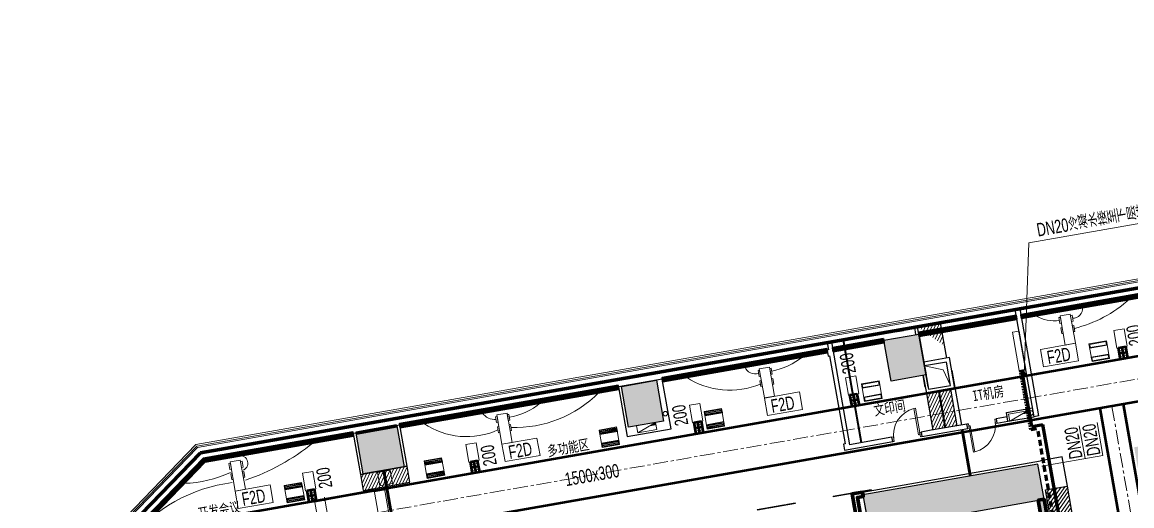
# Model space of a CAD drawing. Extents: x 268762 to 375185, y -23962 to 35476.
# Drawn here: x 275516 to 312995, y 14606 to 30930 of the extents above; entities that cross this region are included whole.
import ezdxf
from ezdxf.enums import TextEntityAlignment as Align

# ---------------------------------------------------------------- set-up
doc = ezdxf.new("R2010")
doc.units = 0
doc.header["$LTSCALE"] = 400
doc.header["$MEASUREMENT"] = 0
for name, pattern in [('A05-307S$0$IMPORT-PP_07_HIDDEN', [14.2875, 9.525, -4.7625]), ('CENTER', [2, 1.25, -0.25, 0.25, -0.25]), ('DASH', [0.35, 0.25, -0.1]), ('DASHED', [0.75, 0.5, -0.25])]:
    doc.linetypes.add(name, pattern=pattern)
doc.layers.get('0').update_dxf_attribs({"color": 8})
for name, color, linetype, lineweight in [('A05-307S$0$BP_07__消火栓标注', 8, 'Continuous', 9), ('A05-307S$0$BP_07_A-PATT-WALL', 8, 'Continuous', 13), ('A05-307S$0$BP_07_A-STRU-COLS', 8, 'Continuous', 25), ('A05-307S$0$BP_07_A-WALL-FULL', 8, 'Continuous', 70), ('A05-307S$0$BP_07_BP-01$0$A-GLAZ-FULL', 8, 'Continuous', 13), ('A05-307S$0$FF_07_A-1', 8, 'Continuous', 13), ('A05-307S$0$FF_07_A-HVAC-FIXT', 8, 'Continuous', 35), ('A05-307S$0$PP_07_A-ANNO-RMNA-CH', 8, 'Continuous', 13), ('A05-307S$0$PP_07_A-DOOR', 8, 'Continuous', 13), ('A05-307S$0$PP_07_A-EQPM', 8, 'Continuous', 9), ('A05-307S$0$PP_07_A-EQPM-KTCH', 8, 'Continuous', 13), ('A05-307S$0$PP_07_A-FURN-WKSF', 8, 'Continuous', 25), ('A05-307S$0$PP_07_A-MLWK-OVHD', 8, 'A05-307S$0$IMPORT-PP_07_HIDDEN', 35), ('A05-307S$0$PP_07_A-MLWK-SURF', 8, 'Continuous', 25), ('A05-307S$0$PP_07_A-PATT-MLWK', 8, 'Continuous', 13), ('A05-307S$0$PP_07_A-WALL-BLCK', 8, 'Continuous', 25), ('A05-307S$0$PP_07_A-WALL-FULL', 8, 'Continuous', 70), ('A05-307S$0$PP_07_PP_13$1$A-WALL-FULL', 8, 'Continuous', 70), ('暖通-新风-标注', 3, 'Continuous', 20), ('暖通-空调-冷凝水管', 6, 'Continuous', 50), ('暖通-空调-冷水供水管', 4, 'Continuous', 60), ('暖通-空调-冷水回水管', 4, 'DASHED', 60), ('暖通-空调-设备', 150, 'Continuous', 20), ('暖通-送风-2D边线', 2, 'Continuous', 50), ('暖通-送风-圆风管中线', 5, 'CENTER', 50), ('暖通-送风-方风管中线', 8, 'CENTER', 15), ('暖通-送风-标注', 3, 'Continuous', 20), ('暖通-送风-法兰', 3, 'Continuous', 20), ('暖通-送风-阀门', 3, 'Continuous', 20)]:
    doc.layers.add(name, color=color, linetype=linetype, lineweight=lineweight)
doc.layers.add('暖通-排风-风口', color=7, linetype='Continuous')
doc.layers.add('防火帆布', color=1, linetype='DASH')
doc.styles.add('A05-307S$0$Standard', font='txt')
doc.styles.add('NT', font='@hvac.shx', dxfattribs={"width": 0.7, "bigfont": '@hvac1.shx'})
doc.linetypes.add('BATTING', pattern='A,0.0001,-0.1,[134,ltypeshp.shx,S=0.1,R=0,X=-0.1,Y=0],-0.2,[134,ltypeshp.shx,S=0.1,R=180,X=0.1,Y=0],-0.1', length=0.4001)

# ---------------------------------------------------------------- blocks, each defined once
blk = doc.blocks.new('A05-307S$0$A05_307S_dwg_A$C58C31FA0-2253-Level 1')
at = {"layer": 'A05-307S$0$PP_07_A-DOOR', "color": 0}
for points in [[(50, -150), (0, -150), (0, 0), (50, 0)], [(1000, -150), (950, -150), (950, 0), (1000, 0)], [(50, -975), (100, -975), (100, -75), (50, -75)]]:
    blk.add_lwpolyline(points, close=True, dxfattribs=at)
blk.add_arc((30, -57), 920, 274.3609, 358.8918, dxfattribs=at)
blk = doc.blocks.new('A05-307S$0$A05_307S_dwg_GPS_xf_消火栓单平-2240-Level 1')
at = {"layer": 'A05-307S$0$BP_07__消火栓标注'}
blk.add_hatch(color=0, dxfattribs=at).paths.add_polyline_path([(-325, -240), (-81, -150), (-325, -150)], flags=0)
at = {"layer": 'A05-307S$0$BP_07__消火栓标注', "color": 0}
blk.add_lwpolyline([(-325, -240), (-325, 0), (325, 0), (325, -240), (-325, -240), (325, 0)], dxfattribs=at)
blk = doc.blocks.new('A05-307S$0$A05_307S_dwg_HVAC-plan-V8-Level 1')
at = {"layer": 'A05-307S$0$FF_07_A-1', "color": 0}
for points in [[(0, 450), (0, 600), (600, 600), (600, 450)], [(0, 600), (600, 600), (600, 0), (0, 0), (0, 150), (600, 150), (600, 0), (0, 0)], [(20, 470), (20, 580), (580, 580), (580, 470)], [(20, 20), (20, 130), (580, 130), (580, 20)]]:
    blk.add_lwpolyline(points, close=True, dxfattribs=at)
blk = doc.blocks.new('A05-307S$0$A05_307S_dwg_HVAC-plan-V9-Level 1')
at = {"layer": 'A05-307S$0$FF_07_A-1'}
h = blk.add_hatch(dxfattribs=at)
h.set_pattern_fill('FP_22', color=0, style=0, pattern_type=2)
h.set_pattern_definition([(180, (51437.475, 6017.17), (-6e-15, -47.625), []), (180, (51421.6, 6033.046), (-6e-15, -47.625), [])])
h.paths.add_polyline_path([(20, 470), (580, 470), (580, 580), (20, 580)], flags=0)
h = blk.add_hatch(dxfattribs=at)
h.set_pattern_fill('FP_23', color=0, style=0, pattern_type=2)
h.set_pattern_definition([(180, (51887.475, 6017.17), (-6e-15, -47.625), []), (180, (51871.6, 6033.046), (-6e-15, -47.625), [])])
h.paths.add_polyline_path([(20, 20), (580, 20), (580, 130), (20, 130)], flags=0)
at = {"layer": 'A05-307S$0$FF_07_A-1', "color": 0}
for points in [[(0, 450), (0, 600), (600, 600), (600, 450)], [(0, 600), (600, 600), (600, 0), (0, 0), (0, 150), (600, 150), (600, 0), (0, 0)], [(20, 470), (20, 580), (580, 580), (580, 470)], [(20, 20), (20, 130), (580, 130), (580, 20)]]:
    blk.add_lwpolyline(points, close=True, dxfattribs=at)
blk = doc.blocks.new('VAV变风量末端（吊顶式）')
at = {"layer": '暖通-送风-阀门'}
for points in [[(-88657, 254017), (-87657, 254017), (-87657, 253667), (-88657, 253667)], [(-88257, 254067), (-88057, 254067), (-88057, 254017), (-88257, 254017)], [(-87907, 254067), (-87707, 254067), (-87707, 254017), (-87907, 254017)], [(-88257, 253617), (-88057, 253617), (-88057, 253667), (-88257, 253667)], [(-87907, 253617), (-87707, 253617), (-87707, 253667), (-87907, 253667)]]:
    blk.add_lwpolyline(points, close=True, dxfattribs=at)
blk = doc.blocks.new('FK3_H')
for p, q in [((0.5, 0.5), (-0.5, 0.5)), ((-0.5, 0.5), (-0.5, -0.5)), ((0.5, -0.5), (0.5, 0.5)), ((0.5, 0.25), (-0.5, 0.25)), ((0.5, 0), (-0.5, 0)), ((0.5, -0.25), (-0.5, -0.25)), ((-0.5, -0.5), (0.5, -0.5))]:
    blk.add_line(p, q)
blk = doc.blocks.new('*U141', base_point=(67653, 24635))
at = {"layer": '暖通-送风-法兰'}
for p, q in [((67778, 24735), (67528, 24735)), ((67778, 24535), (67528, 24535))]:
    blk.add_line(p, q, dxfattribs=at)
at = {"layer": '暖通-送风-阀门'}
for p, q in [((67528, 24735), (67528, 24535)), ((67659, 24691), (67546, 24578)), ((67646, 24691), (67759, 24578)), ((67778, 24735), (67778, 24535))]:
    blk.add_line(p, q, dxfattribs=at)
at = {"layer": '暖通-送风-阀门', "const_width": 40}
for points in [[(67583, 24635, 1), (67623, 24635, 1)], [(67683, 24635, 1), (67723, 24635, 1)]]:
    blk.add_lwpolyline(points, format="xyb", close=True, dxfattribs=at)
blk = doc.blocks.new('Bianjing.92D82EEF-5E21-4369-AC69-85E8911A2B36')
at = {"layer": '暖通-送风-2D边线'}
for p, q in [((-81, 747), (166, 791)), ((166, 791), (215, 799)), ((-130, 739), (-81, 747)), ((130, -739), (179, -730)), ((179, -730), (425, -687)), ((425, -687), (475, -678))]:
    blk.add_line(p, q, dxfattribs=at)
at = {"layer": '暖通-送风-法兰'}
for p, q in [((143, -813), (-143, 813)), ((202, 873), (488, -752))]:
    blk.add_line(p, q, dxfattribs=at)
blk = doc.blocks.new('Bianjing.EE76C018-168D-40EA-BFAB-532F55A892A6')
at = {"layer": '暖通-送风-2D边线'}
for p, q in [((-81, 747), (166, 791)), ((166, 791), (215, 799)), ((-130, 739), (-81, 747)), ((130, -739), (179, -730)), ((179, -730), (425, -687)), ((425, -687), (475, -678))]:
    blk.add_line(p, q, dxfattribs=at)
at = {"layer": '暖通-送风-法兰'}
for p, q in [((143, -813), (-143, 813)), ((202, 873), (488, -752))]:
    blk.add_line(p, q, dxfattribs=at)

msp = doc.modelspace()

# ---------------------------------------------------------------- hatches: boundary and pattern name
at = {"layer": 'A05-307S$0$BP_07_A-PATT-WALL'}
h = msp.add_hatch(color=8, dxfattribs=at)
h.paths.add_polyline_path([(332737, 23714), (332495, 25093), (331116, 24850), (331358, 23471), (332392, 23653)], flags=0)
h.paths.add_polyline_path([(287037, 15683), (288416, 15925), (288174, 17304), (286795, 17062)], flags=0)
h.paths.add_polyline_path([(359329, 28387), (359087, 29766), (357708, 29523), (357951, 28145)], flags=0)
h.paths.add_polyline_path([(350367, 26812), (350124, 28191), (348943, 27983), (349185, 26604), (350274, 26796)], flags=0)
h.paths.add_polyline_path([(340321, 25046), (341503, 25254), (341260, 26633), (340078, 26425)], flags=0)
h.paths.add_polyline_path([(323774, 22139), (323532, 23518), (322350, 23310), (322592, 21931)], flags=0)
h.paths.add_polyline_path([(313728, 20373), (314910, 20581), (314808, 21163), (313602, 21094)], flags=0)
h.paths.add_polyline_path([(306046, 19023), (305804, 20402), (304622, 20195), (304864, 18816), (306038, 19022)], flags=0)
h.paths.add_polyline_path([(296000, 17258), (297182, 17466), (296939, 18845), (295758, 18637)], flags=0)
h.paths.add_polyline_path([(314790, 21264), (314668, 21960), (313486, 21752), (313586, 21182), (314134, 21219)], flags=0)
h = msp.add_hatch(color=8, dxfattribs=at)
h.paths.add_polyline_path([(335801, 6563), (335222, 9863), (335025, 9828), (335570, 6726), (334093, 6466), (334127, 6269)])
h.paths.add_polyline_path([(353579, 9687), (353579, 9687), (353043, 12741), (352058, 12568), (352386, 10696), (349481, 10186), (349654, 9200), (349605, 9191), (349639, 8995), (352554, 9507)])
h.paths.add_polyline_path([(345651, 8294), (345616, 8491), (343892, 8188), (341746, 20401), (343470, 20704), (343262, 21886), (340554, 21410), (342942, 7818), (344630, 8115)])
h.paths.add_polyline_path([(328661, 5309), (326272, 18900), (322825, 18295), (323033, 17113), (325889, 17615), (327862, 6387), (325006, 5885), (325214, 4703)])
h.paths.add_polyline_path([(312213, 2418), (312005, 3600), (309346, 3133), (307373, 14361), (310032, 14828), (309824, 16010), (303915, 14971), (304123, 13790), (306782, 14257), (308755, 3029), (306096, 2562), (306303, 1380), (307902, 1661)])
h.paths.add_polyline_path([(315463, 2989), (321570, 4062), (321362, 5244), (318506, 4742), (316533, 15970), (319389, 16473), (319181, 17654), (313075, 16581), (313282, 15399), (315942, 15866), (317915, 4639), (315255, 4171), (315307, 3876)])
h.paths.add_polyline_path([(303053, 809), (302846, 1990), (300186, 1523), (298213, 12751), (300873, 13218), (300665, 14400), (297021, 13760), (299409, 168), (301841, 596)])
h.paths.add_polyline_path([(334644, 11995), (334841, 12030), (334330, 14935), (333739, 14831), (333999, 13354), (334393, 13423), (334474, 12963)])
h.paths.add_polyline_path([(333733, 18333), (333413, 20155), (327553, 19125), (327587, 18928), (327627, 18703), (327761, 17943), (330469, 18419), (333030, 18869), (333142, 18229), (333339, 18264)])
h.paths.add_polyline_path([(340792, 21208), (340752, 21242), (340785, 21248)], flags=16)
h = msp.add_hatch(color=8, dxfattribs=at)
h.paths.add_polyline_path([(325006, 5885), (325203, 5919), (325090, 6560), (324893, 6525), (324921, 6368)], flags=0)
h.paths.add_polyline_path([(321165, 5210), (321362, 5244), (321249, 5885), (321052, 5850), (321080, 5693)], flags=0)
h.paths.add_polyline_path([(311808, 3565), (312005, 3600), (310032, 14828), (309835, 14793), (310509, 10957)], flags=0)
h.paths.add_polyline_path([(315255, 4171), (315452, 4206), (313479, 15434), (313282, 15399), (315255, 4171)], flags=0)
h.paths.add_polyline_path([(302846, 1990), (302846, 1990), (302733, 2631), (302536, 2596), (302649, 1956)], flags=0)
h.paths.add_polyline_path([(306293, 2596), (306180, 3236), (305983, 3202), (306096, 2562)], flags=0)
h.paths.add_polyline_path([(305741, 4581), (305938, 4615), (305678, 6093), (305481, 6058)], flags=0)
h.paths.add_polyline_path([(302491, 4010), (302231, 5487), (302034, 5452), (302294, 3975)], flags=0)
h.paths.add_polyline_path([(321007, 7264), (320747, 8741), (320550, 8706), (320810, 7229)], flags=0)
h.paths.add_polyline_path([(324848, 7939), (324589, 9416), (324392, 9381), (324651, 7904)], flags=0)
h.paths.add_polyline_path([(301989, 6866), (301729, 8343), (301532, 8309), (301792, 6831)], flags=0)
h.paths.add_polyline_path([(305436, 7472), (305176, 8949), (304979, 8914), (305239, 7437)], flags=0)
h.paths.add_polyline_path([(320505, 10120), (320245, 11597), (320048, 11563), (320308, 10085)], flags=0)
h.paths.add_polyline_path([(324346, 10795), (324087, 12272), (323890, 12238), (324149, 10760)], flags=0)
h.paths.add_polyline_path([(304737, 10293), (304934, 10328), (304674, 11805), (304478, 11771)], flags=0)
h.paths.add_polyline_path([(301487, 9722), (301227, 11199), (301030, 11165), (301290, 9687)], flags=0)
h.paths.add_polyline_path([(320003, 12976), (319744, 14453), (319547, 14419), (319806, 12941)], flags=0)
h.paths.add_polyline_path([(323844, 13651), (323585, 15128), (323388, 15094), (323647, 13617)], flags=0)
h.paths.add_polyline_path([(304235, 13149), (304432, 13184), (304320, 13824), (304123, 13790)], flags=0)
h.paths.add_polyline_path([(300985, 12578), (300873, 13218), (300676, 13184), (300788, 12544)], flags=0)
h.paths.add_polyline_path([(323145, 16473), (323342, 16507), (323230, 17147), (323033, 17113)], flags=0)
h.paths.add_polyline_path([(319304, 15798), (319501, 15832), (319389, 16472), (319192, 16438)], flags=0)
at = {"layer": 'A05-307S$0$PP_07_A-PATT-MLWK'}
h = msp.add_hatch(dxfattribs=at)
h.set_pattern_fill('FP_1', color=8, style=0, pattern_type=2)
h.set_pattern_definition([(64.933, (304875.46, 13921.86), (-86.2787, 40.3553), [])])
h.paths.add_polyline_path([(306657, 20016), (306538, 20693), (305760, 20649)], flags=0)
h.paths.add_polyline_path([(306536, 20701), (306522, 20782), (305760, 20649)], flags=0)
h = msp.add_hatch(dxfattribs=at)
h.set_pattern_fill('FP_2', color=8, style=0, pattern_type=2)
h.set_pattern_definition([(64.933, (305322, 11380.8), (-86.2787, 40.3553), [])])
h.paths.add_polyline_path([(306271, 17162), (307089, 17306), (306872, 18537), (306055, 18393), (306271, 17162)], flags=0)
h = msp.add_hatch(dxfattribs=at)
h.set_pattern_fill('FP_14', color=8, style=0, pattern_type=2)
h.set_pattern_definition([(64.933, (221350.12, -26519.76), (-86.27869, 40.35531), [])])
h.paths.add_polyline_path([(287034, 15124), (288610, 15401), (288514, 15943), (286939, 15666)], flags=0)
h = msp.add_hatch(dxfattribs=at)
h.set_pattern_fill('FP_16', color=8, style=0, pattern_type=2)
h.set_pattern_definition([(54.967, (362018.19, 32152.84), (-77.99275, 54.67808), [])])
h.paths.add_polyline_path([(312894, 3452), (310817, 15271), (310079, 15141), (312156, 3322), (312777, 3431)], flags=0)

# ---------------------------------------------------------------- linework, layer by layer
at = {"layer": 'A05-307S$0$BP_07__消火栓标注', "color": 8}
for centre in [(297239, 17716), (309584, 17739)]:
    msp.add_circle(centre, 75, dxfattribs=at)
at = {"layer": 'A05-307S$0$BP_07_A-STRU-COLS', "color": 8}
for points in [[(305804, 20402), (306046, 19023), (304864, 18816), (304622, 20195)], [(296939, 18845), (297182, 17466), (296000, 17258), (295758, 18637)], [(288174, 17304), (288416, 15925), (287037, 15683), (286795, 17062)], [(303915, 14971), (304123, 13790), (306782, 14257), (308755, 3029), (306096, 2562), (306303, 1380), (312213, 2418), (312005, 3600), (309346, 3133), (307373, 14361), (310032, 14828), (309824, 16010)]]:
    msp.add_lwpolyline(points, close=True, dxfattribs=at)
at = {"layer": 'A05-307S$0$BP_07_A-WALL-FULL', "color": 8}
for p, q in [((311177, 21600), (310980, 21566)), ((305268, 20562), (305071, 20527)), ((296404, 19004), (296207, 18970)), ((290494, 17966), (290297, 17931)), ((286795, 17062), (288174, 17304))]:
    msp.add_line(p, q, dxfattribs=at)
for points in [[(281534, 16391), (362488, 30617), (369377, 27252), (369397, 27139), (369791, 27208), (374594, -123), (280634, -16635), (275831, 10696), (276225, 10766), (276205, 10879)], [(312005, 3600), (311808, 3565), (309835, 14793), (310032, 14828)]]:
    msp.add_lwpolyline(points, close=True, dxfattribs=at)
at = {"layer": 'A05-307S$0$BP_07_BP-01$0$A-GLAZ-FULL', "color": 8}
for points in [[(275586, 10646), (275516, 11047), (276123, 11154), (281411, 16623), (362525, 30878), (369361, 27538), (369968, 27645), (370046, 27202)], [(362518, 30826), (281436, 16577), (276147, 11107), (275574, 11006), (275634, 10662), (275831, 10696), (275848, 10598), (275628, 10559), (275544, 9620), (275710, 9650), (276006, 9702), (276023, 9603), (275827, 9569), (275912, 7431), (276095, 7463), (276390, 7515), (276407, 7417)], [(276098, 11200), (281386, 16670), (362532, 30930)]]:
    msp.add_lwpolyline(points, dxfattribs=at)
at = {"layer": 'A05-307S$0$FF_07_A-HVAC-FIXT', "color": 8}
for p, q in [((313385, 21750), (309248, 21023)), ((313391, 21720), (309253, 20993)), ((313396, 21691), (309259, 20964)), ((309100, 20997), (305801, 20417)), ((309106, 20967), (305806, 20388)), ((309111, 20938), (305811, 20358)), ((302698, 19872), (297134, 18894)), ((304619, 20209), (302896, 19907)), ((304624, 20180), (302901, 19877)), ((304629, 20150), (302906, 19848)), ((302704, 19842), (297139, 18864)), ((302709, 19813), (297144, 18835)), ((295656, 18634), (288270, 17336)), ((295662, 18605), (288275, 17307)), ((295667, 18575), (288280, 17277)), ((276554, 10772), (281694, 16089))]:
    msp.add_line(p, q, dxfattribs=at)
for points in [[(313379, 21784), (309242, 21057), (309264, 20934), (313401, 21661)], [(309094, 21031), (305795, 20452), (305817, 20328), (309116, 20908)], [(304613, 20244), (302890, 19941), (302912, 19818), (304635, 20121)], [(302692, 19906), (297128, 18928), (297149, 18805), (302714, 19783)], [(295650, 18669), (288264, 17371), (288285, 17248), (295672, 18546)]]:
    msp.add_lwpolyline(points, close=True, dxfattribs=at)
for points in [[(283352, -15924), (280821, -16369), (276098, 10505), (276492, 10574), (276453, 10798), (281650, 16173), (286694, 17059)], [(286699, 17030), (281665, 16145), (276485, 10788), (276527, 10550), (276133, 10480), (280845, -16334), (283347, -15894)], [(283342, -15865), (280869, -16299), (276168, 10456), (276562, 10525), (276517, 10778), (281680, 16117), (286704, 17000)], [(281694, 16089), (286709, 16971), (286688, 17094), (281633, 16206), (276464, 10859)]]:
    msp.add_lwpolyline(points, dxfattribs=at)
at = {"layer": 'A05-307S$0$PP_07_A-DOOR', "color": 8}
for points in [[(302907, 14936), (304187, 15161), (304192, 15132), (302912, 14907)], [(300346, 14486), (301626, 14711), (301631, 14682), (300352, 14457)]]:
    msp.add_lwpolyline(points, close=True, dxfattribs=at)
at = {"layer": 'A05-307S$0$PP_07_A-EQPM', "color": 8}
msp.add_lwpolyline([(287518, 15731), (287947, 15807), (288027, 15354), (287598, 15278)], close=True, dxfattribs=at)
at = {"layer": 'A05-307S$0$PP_07_A-EQPM-KTCH', "color": 8}
msp.add_lwpolyline([(305993, 19327), (306625, 19195), (306870, 18669)], dxfattribs=at)
at = {"layer": 'A05-307S$0$PP_07_A-FURN-WKSF', "color": 8}
for p, q in [((306522, 20782), (306732, 19589)), ((306055, 18393), (306271, 17162))]:
    msp.add_line(p, q, dxfattribs=at)
at = {"layer": 'A05-307S$0$PP_07_A-MLWK-OVHD', "color": 8, "linetype": 'Continuous'}
for p, q in [((303249, 20207), (303858, 16738)), ((306478, 18468), (306695, 17237))]:
    msp.add_line(p, q, dxfattribs=at)
at = {"layer": 'A05-307S$0$PP_07_A-MLWK-SURF', "color": 8}
msp.add_line((312894, 3452), (310817, 15271), dxfattribs=at)
msp.add_lwpolyline([(312329, 2337), (313067, 2467), (312894, 3452), (312156, 3322), (310079, 15141), (310817, 15271), (310644, 16256), (309906, 16126)], dxfattribs=at)
msp.add_lwpolyline([(287034, 15124), (288610, 15401), (288514, 15943), (286939, 15666)], close=True, dxfattribs=at)
at = {"layer": 'A05-307S$0$PP_07_A-WALL-BLCK', "color": 8}
for p, q in [((308809, 17457), (309696, 17612)), ((303899, 15070), (309906, 16126))]:
    msp.add_line(p, q, dxfattribs=at)
for points in [[(297136, 18879), (295659, 18620), (295953, 16945), (297431, 17205)], [(288272, 17322), (286696, 17045), (286939, 15666), (288514, 15943)]]:
    msp.add_lwpolyline(points, close=True, dxfattribs=at)
at = {"layer": 'A05-307S$0$PP_07_A-WALL-FULL', "color": 8, "lineweight": 25}
for p, q in [((305705, 20385), (305662, 20631)), ((306116, 18623), (305760, 20649)), ((306913, 19176), (307237, 17332)), ((306872, 18537), (307089, 17306))]:
    msp.add_line(p, q, dxfattribs=at)
for points in [[(309208, 21254), (309843, 17638), (309696, 17612), (309060, 21228)], [(302707, 20112), (302707, 20112), (302750, 19866), (302701, 19857), (302736, 19660), (302785, 19669), (303308, 16692), (303259, 16684), (303293, 16487), (304919, 16772), (304893, 16920), (303464, 16669)], [(306018, 18605), (305947, 19006), (306055, 18393), (307020, 18563), (306837, 19607), (305970, 19455)], [(308783, 17604), (308412, 17539), (308438, 17391), (308809, 17457), (308757, 17752), (309644, 17907)]]:
    msp.add_lwpolyline(points, dxfattribs=at)
for points in [[(305993, 19327), (306131, 18539), (306870, 18669), (306731, 19457)], [(307453, 17218), (307427, 17365), (306222, 17154), (305878, 17093), (305904, 16945)]]:
    msp.add_lwpolyline(points, close=True, dxfattribs=at)
at = {"layer": 'A05-307S$0$PP_07_A-WALL-FULL', "color": 8}
msp.add_lwpolyline([(303899, 15070), (303553, 15009), (303778, 13731), (304123, 13792), (304097, 13940), (303899, 13905), (303727, 14888), (303925, 14922)], close=True, dxfattribs=at)
at = {"layer": 'A05-307S$0$PP_07_PP_13$1$A-WALL-FULL', "color": 8, "lineweight": 25}
msp.add_lwpolyline([(302707, 20112), (302855, 20138), (303464, 16669)], dxfattribs=at)
at = {"layer": '暖通-新风-标注', "color": 8}
for p, q in [((309513, 23479), (314046, 24275)), ((309360, 19030), (309513, 23479))]:
    msp.add_line(p, q, dxfattribs=at)
at = {"layer": '暖通-空调-冷凝水管', "color": 8, "ltscale": 0.3}
msp.add_line((309360, 19030), (309330, 19200), dxfattribs=at)
msp.add_circle((309360, 19030), 35, dxfattribs=at)
at = {"layer": '暖通-空调-冷水供水管', "color": 8}
for p, q in [((309616, 17287), (309281, 19191)), ((309616, 17287), (309994, 17353)), ((312693, 1995), (309994, 17353))]:
    msp.add_line(p, q, dxfattribs=at)
at = {"layer": '暖通-空调-冷水回水管', "color": 8, "ltscale": 0.3}
msp.add_line((309584, 17180), (309232, 19182), dxfattribs=at)
at = {"layer": '暖通-空调-冷水回水管', "color": 8}
for p in [(309584, 17180), (312462, 2157)]:
    msp.add_line(p, (309815, 17220), dxfattribs=at)
at = {"layer": '暖通-空调-设备'}
msp.add_lwpolyline([(309187, 19175), (308961, 20465), (309187, 20505), (309414, 19214)], close=True, dxfattribs=at)
at = {"layer": '暖通-送风-2D边线'}
for p, q in [((360228, 27913), (281433, 14067)), ((360487, 26436), (281693, 12589)), ((312542, 19940), (312788, 19983)), ((312611, 19546), (312542, 19940)), ((312857, 19589), (312788, 19983)), ((303476, 18346), (303723, 18390)), ((303792, 17996), (303723, 18390)), ((303546, 17953), (303476, 18346)), ((315990, -584), (312717, 18041)), ((315202, -723), (311929, 17903)), ((298210, 17421), (298456, 17464)), ((298279, 17027), (298210, 17421)), ((298525, 17070), (298456, 17464)), ((290653, 16093), (290899, 16136)), ((290969, 15742), (290899, 16136)), ((290722, 15699), (290653, 16093)), ((285138, 15124), (285384, 15167)), ((285207, 14730), (285138, 15124)), ((285453, 14773), (285384, 15167)), ((287411, 15117), (285738, 14823))]:
    msp.add_line(p, q, dxfattribs=at)
at = {"layer": '暖通-送风-圆风管中线', "color": 8}
for p, q in [((312734, 19567), (312665, 19961)), ((303669, 17974), (303600, 18368)), ((298402, 17049), (298333, 17443)), ((290846, 15721), (290776, 16115)), ((285330, 14751), (285261, 15145))]:
    msp.add_line(p, q, dxfattribs=at)
at = {"layer": '暖通-送风-方风管中线'}
for p, q in [((360358, 27175), (281563, 13328)), ((315596, -653), (312323, 17972))]:
    msp.add_line(p, q, dxfattribs=at)
at = {"layer": '暖通-送风-阀门'}
for p, q in [((311415, 16198), (311219, 17309)), ((312019, 16304), (311824, 17415)), ((312019, 16304), (309960, 15943)), ((309996, 15985), (310078, 15927)), ((310193, 16019), (310275, 15962))]:
    msp.add_line(p, q, dxfattribs=at)
for points in [[(312837, 19991), (312733, 20582), (312389, 20522), (312492, 19931)], [(309910, 19883), (311091, 20091), (311195, 19500), (310013, 19292)], [(303772, 18398), (303668, 18989), (303323, 18929), (303427, 18338)], [(300584, 18244), (301766, 18452), (301870, 17861), (300688, 17653)], [(298505, 17473), (298401, 18064), (298057, 18003), (298161, 17412)], [(291720, 16687), (292902, 16894), (293006, 16303), (291824, 16096)], [(290949, 16145), (290845, 16736), (290500, 16675), (290604, 16084)], [(285433, 15176), (285329, 15767), (284984, 15706), (285088, 15115)], [(282712, 15104), (283894, 15311), (283998, 14720), (282816, 14513)]]:
    msp.add_lwpolyline(points, close=True, dxfattribs=at)
at = {"layer": '暖通-送风-阀门', "linetype": 'BATTING'}
for centre, radius, start, end in [((309994, 24832), 4371, 284.032, 311.8141), ((310380, 22050), 1203, 238.7866, 278.1501), ((311002, 21268), 332, 268.5288, 5.1254), ((300280, 21737), 2644, 282.0292, 307.4658), ((300278, 19450), 392, 203.6764, 286.2814), ((299417, 21195), 2686, 236.8772, 292.6473), ((292151, 21261), 4014, 268.2356, 315.0878), ((291592, 19798), 2237, 279.6635, 309.8314), ((291496, 18069), 554, 217.1118, 272.846), ((290526, 19477), 2538, 235.3952, 294.653), ((280648, 22536), 7466, 288.8006, 308.9591), ((282879, 16043), 257, 296.3535, 112.4541), ((283266, 10143), 5288, 97.1165, 141.5578), ((280894, 19245), 3881, 271.3521, 295.2576)]:
    msp.add_arc(centre, radius, start, end, dxfattribs=at)
at = {"layer": '防火帆布', "ltscale": 5, "const_width": 100}
for points in [[(307263, 17184), (307540, 15608)], [(287724, 15819), (288336, 12335)]]:
    msp.add_lwpolyline(points, dxfattribs=at)

# ---------------------------------------------------------------- block references
at = {"color": 3}
for name, p, rotation in [('A05-307S$0$A05_307S_dwg_HVAC-plan-V8-Level 1', (311652, 19478), 9.967399037201316), ('A05-307S$0$A05_307S_dwg_HVAC-plan-V8-Level 1', (303969, 18129), 9.967399037201314), ('A05-307S$0$A05_307S_dwg_HVAC-plan-V9-Level 1', (298651, 17194), 9.967399037201316), ('A05-307S$0$A05_307S_dwg_HVAC-plan-V9-Level 1', (295105, 16571), 9.967399037201316), ('A05-307S$0$A05_307S_dwg_HVAC-plan-V9-Level 1', (289196, 15532), 9.967399037201316), ('A05-307S$0$A05_307S_dwg_HVAC-plan-V9-Level 1', (284468, 14702), 9.967399037201316)]:
    msp.add_blockref(name, p, dxfattribs=dict(at, rotation=rotation))
at = {"color": 1, "rotation": 189.9667499727225}
for p in [(309191, 17523), (296632, 17126)]:
    msp.add_blockref('A05-307S$0$A05_307S_dwg_GPS_xf_消火栓单平-2240-Level 1', p, dxfattribs=at)
at = {"layer": 'A05-307S$0$PP_07_A-WALL-FULL', "color": 8, "lineweight": 25}
for p, rotation in [((305904, 16945), 189.9665995027776), ((307427, 17367), 9.966573862783553)]:
    msp.add_blockref('A05-307S$0$A05_307S_dwg_A$C58C31FA0-2253-Level 1', p, dxfattribs=dict(at, rotation=rotation))
at = {"layer": '暖通-排风-风口', "color": 8}
for p, xscale, yscale, rotation in [((312898, 21636), 999.9999999999998, 125, 189.9667499727225), ((311321, 21359), 999.9999999999998, 125, 189.9667499727225), ((309746, 21082), 999.9999999999998, 125, 189.9667499727225), ((299908, 19354), 999.9999999999998, 125, 189.9667499727225), ((301878, 19700), 999.9999999999998, 125, 189.9667499727225), ((297938, 19007), 999.9999999999998, 125, 189.9667499727225), ((294983, 18488), 999.9999999999998, 125, 189.9667499727225), ((293014, 18142), 999.9999999999998, 125, 189.9667499727225), ((291044, 17796), 999.9999999999998, 125, 189.9667499727225), ((289074, 17450), 999.9999999999998, 125, 189.9667499727225), ((285331, 16792), 999.9999999999998, 125, 189.9667499727225), ((282771, 16342), 999.9999999999998, 125, 189.9667499727225), ((280941, 15409), 999.999999999997, 124.9999999999972, 225.9667667903127)]:
    msp.add_blockref('FK3_H', p, dxfattribs=dict(at, xscale=xscale, yscale=yscale, rotation=rotation))
at = {"layer": '暖通-送风-2D边线'}
for name, p in [('Bianjing.EE76C018-168D-40EA-BFAB-532F55A892A6', (287541, 14378)), ('Bianjing.92D82EEF-5E21-4369-AC69-85E8911A2B36', (285523, 14024))]:
    msp.add_blockref(name, p, dxfattribs=at)
at = {"layer": '暖通-送风-阀门', "xscale": -1, "rotation": 279.9667499727225}
for p in [(45563, 63446), (35401, 61660), (26537, 60102), (17528, 58519)]:
    msp.add_blockref('VAV变风量末端（吊顶式）', p, dxfattribs=at)
at = {"layer": '暖通-送风-阀门', "rotation": 189.9667499727225}
for p in [(312699, 19764), (303634, 18171), (298368, 17246), (290811, 15918), (285295, 14948)]:
    msp.add_blockref('*U141', p, dxfattribs=at)

# ---------------------------------------------------------------- texts
at = {"layer": 'A05-307S$0$PP_07_A-ANNO-RMNA-CH', "color": 0, "lineweight": 35, "char_height": 350.42, "width": 2366.64, "attachment_point": 2, "rotation": 9.9667, "line_spacing_factor": 0.938532, "style": 'A05-307S$0$Standard'}
for s, insert in [('{\\fSimSun|b0|i0|c134|p2;\\W0.75;IT机房}', (308118, 18572)), ('{\\fSimSun|b0|i0|c134|p2;\\W0.75;文印间}', (304782, 18085)), ('{\\fSimSun|b0|i0|c134|p2;\\W0.75;多功能区}', (293927, 16743)), ('{\\fSimSun|b0|i0|c134|p2;\\W0.75;开发会议}', (282132, 14633))]:
    msp.add_mtext(s, dxfattribs=dict(at, insert=insert))
at = {"layer": '暖通-新风-标注', "color": 8, "style": 'NT', "width": 0.7}
msp.add_text('DN20冷凝水接至下层排放', height=450, rotation=9.9667, dxfattribs=at).set_placement((311781, 24287), align=Align.MIDDLE)
at = {"layer": '暖通-新风-标注', "color": 3, "style": 'NT', "width": 0.7}
for p in [(311022, 16724), (311626, 16830)]:
    msp.add_text('DN20', height=450, rotation=99.9667, dxfattribs=at).set_placement(p, align=Align.MIDDLE)
at = {"layer": '暖通-送风-标注', "style": 'NT', "width": 0.7}
for s, rotation, p in [('200', 99.9667, (313079, 20356)), ('F2D', 9.9667, (310528, 19676)), ('200', 99.9667, (303400, 19411)), ('200', 99.9667, (297736, 17659)), ('F2D', 9.9667, (301202, 18037)), ('200', 99.9667, (291270, 16304)), ('F2D', 9.9667, (292338, 16479)), ('200', 99.9667, (285717, 15547)), ('1500x300', 9.9667, (294763, 15648)), ('F2D', 9.9667, (283330, 14896))]:
    msp.add_text(s, height=450, rotation=rotation, dxfattribs=at).set_placement(p, align=Align.MIDDLE)

doc.saveas('drawing.dxf')
